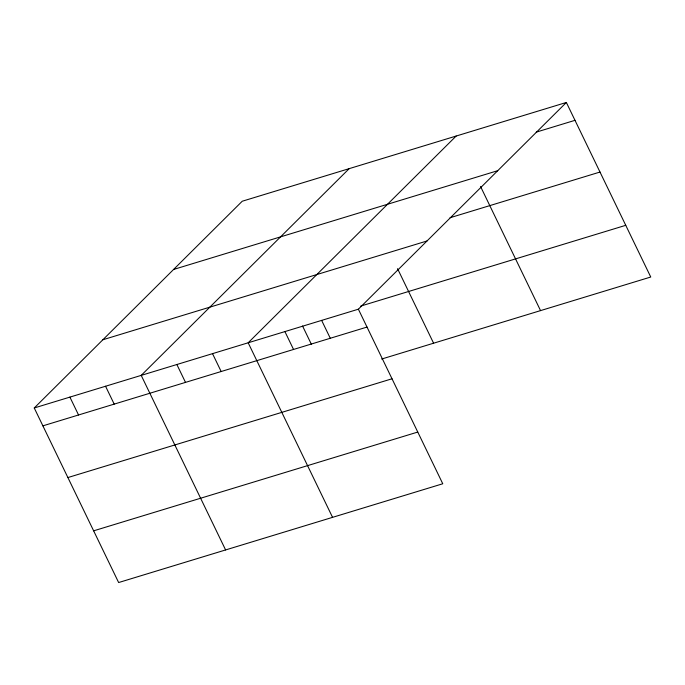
<?xml version="1.0" encoding="UTF-8"?>
<svg xmlns="http://www.w3.org/2000/svg" width="685" height="685" viewBox="0 0 685 685"><rect width="100%" height="100%" fill="white"/><g stroke="black" fill="none" stroke-linecap="round" stroke-linejoin="round"><path stroke-width="1.03" d="M566.358 102.459L358.375 309.2L442.767 483.764L118.642 582.541L34.25 407.977L242.233 201.236L566.358 102.459L650.75 277.023L381.631 359.043M349.196 168.638L141.213 375.38L225.605 549.944M456.159 136.041L248.175 342.783L332.559 517.346M536.227 132.145L574.998 120.329M173.596 269.462L497.73 170.685M450.062 217.727L600 172.038M102.887 339.751L427.012 240.974M360.712 306.084L625.756 225.314M34.25 407.977L358.375 309.2M42.89 425.847L367.014 327.07M67.883 477.556L392.017 378.779M93.639 530.832L417.764 432.055M480.536 186.474L540.551 310.613M397.548 268.666L433.588 343.202M321.642 320.392L330.281 338.262M302.556 326.009L311.35 344.204M284.909 331.583L293.548 349.461M212.521 353.648L221.161 371.518M176.867 364.514L185.507 382.384M105.558 386.246L114.198 404.116M69.904 397.112L78.544 414.982"/></g></svg>
